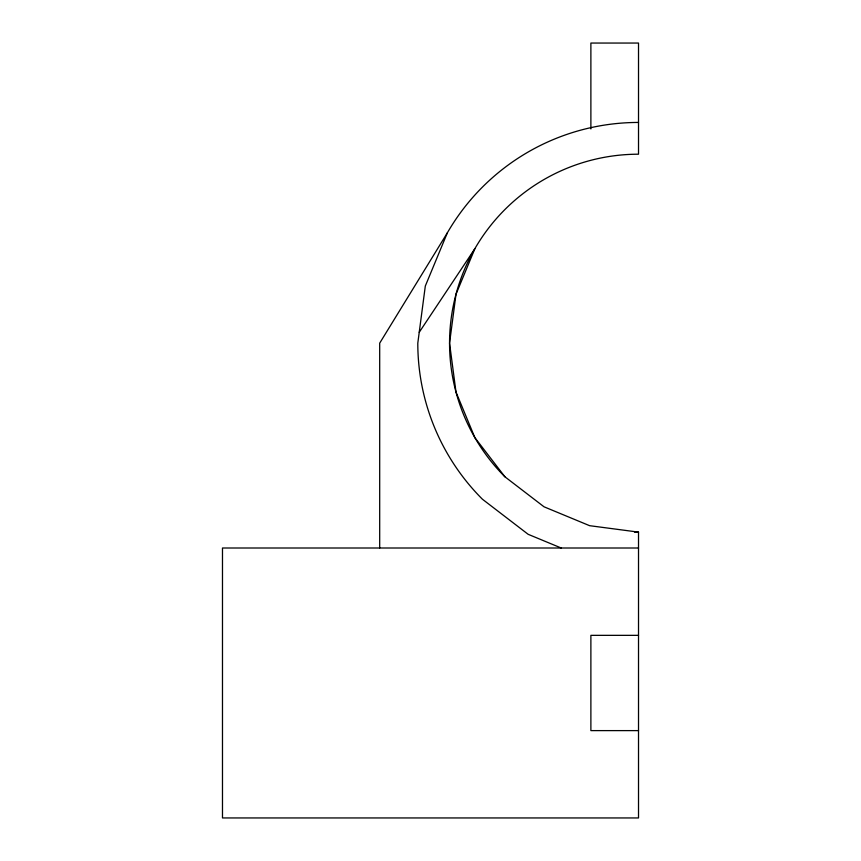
<?xml version="1.0" encoding="UTF-8"?>
<svg xmlns="http://www.w3.org/2000/svg" width="861" height="861" viewBox="0 0 861 861"><rect width="100%" height="100%" fill="white"/><g stroke="black" fill="none" stroke-linecap="round" stroke-linejoin="round"><path stroke-width="1.29" d="M638.518 122.445A220.717 220.717 0 0 0 447.365 232.804L425.312 286.035L417.8 343.162A220.717 220.717 0 0 0 482.44 499.24L528.159 534.315L561.211 548.005M447.365 232.804L379.69 343.162L379.69 548.005M419.232 332.292L474.874 248.689L455.996 294.258L449.55 343.162L455.996 392.067L474.874 437.646L504.901 476.779L544.034 506.806L589.613 525.684L638.518 532.13L638.518 817.95L222.482 817.95L222.482 548.005L638.518 548.005M634.525 532.13L638.518 532.13M638.518 635.343L590.883 635.343L590.883 730.612L638.518 730.612M590.883 128.935L590.883 43.05L638.518 43.05L638.518 154.205A188.957 188.957 0 0 0 504.901 476.779"/></g></svg>
